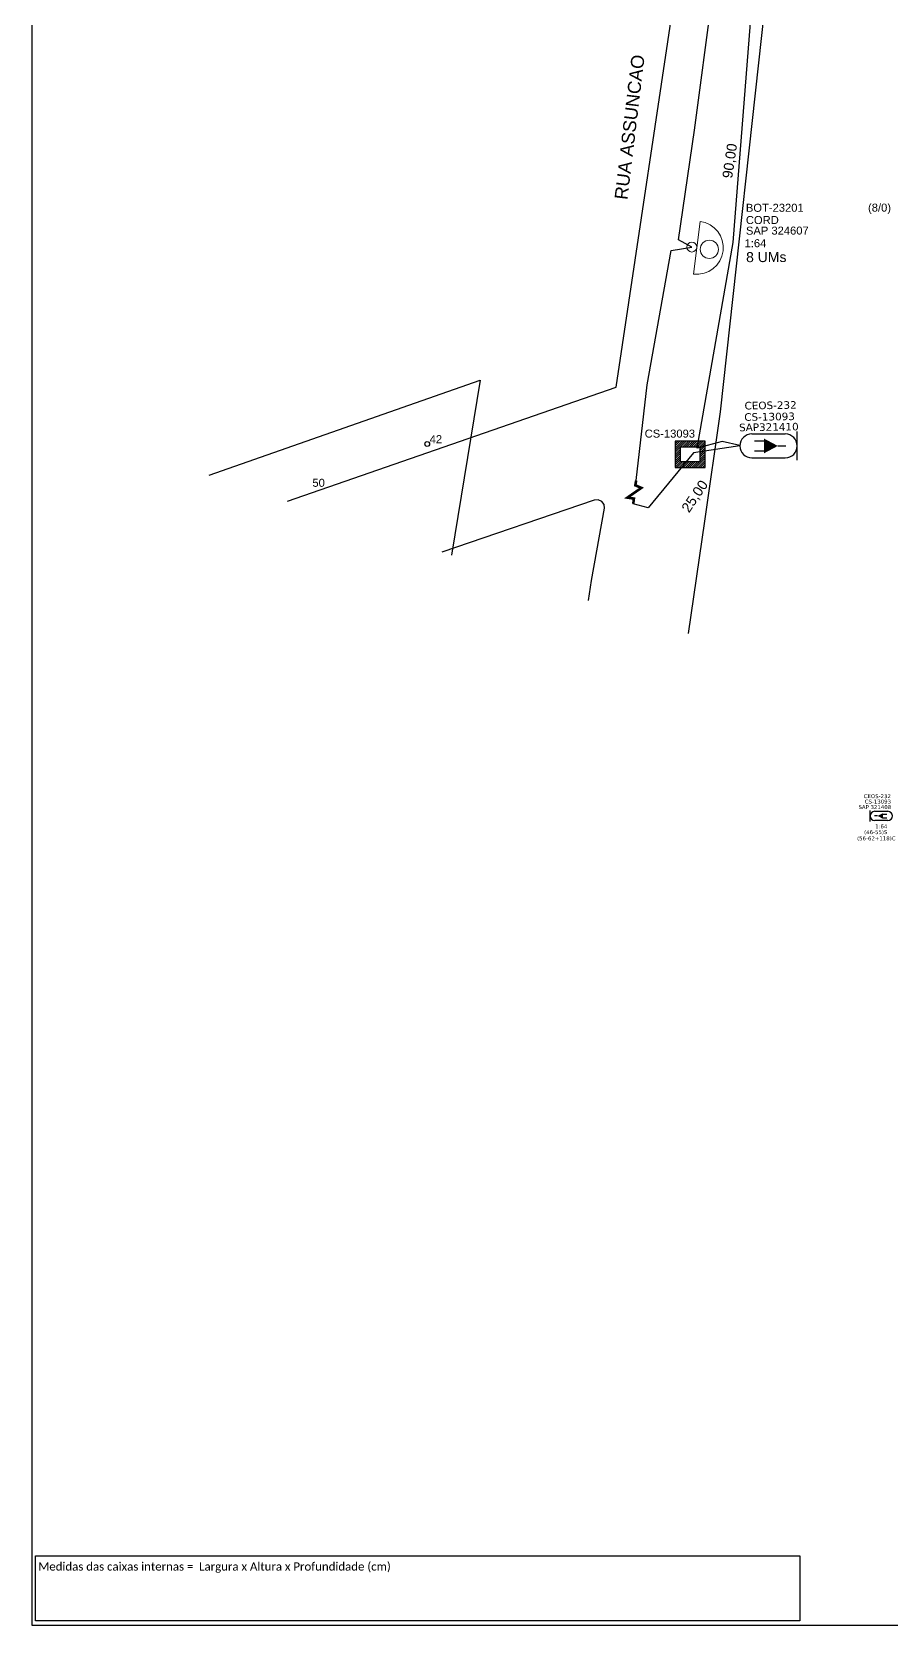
# Model space of a CAD drawing. Header units: metres. Extents: x -0.1 to 58.9, y -0.1 to 41.6.
# Drawn here: x -0.12 to 12.25, y -0.08 to 22.86 of the extents above; entities that cross this region are included whole.
import ezdxf
from ezdxf.enums import TextEntityAlignment as Align

# ---------------------------------------------------------------- set-up
doc = ezdxf.new("R2010")
doc.units = ezdxf.units.M
for name, color, linetype in [('10.1-Caixas Subterrâneas', 5, 'Continuous'), ('20.4-CEOS', 1, 'Continuous'), ('20.5-CEO', 1, 'Continuous'), ('CAP a instalar', 1, 'Continuous'), ('Quadra', 98, 'Continuous'), ('Subida Lateral', 5, 'Continuous')]:
    doc.layers.add(name, color=color, linetype=linetype)
doc.layers.add("20.0-LEGENDA DOS CDO'S", color=1, linetype='Continuous', lineweight=0)
doc.layers.add('20.2-CDO_POSTE', color=1, linetype='Continuous', lineweight=5)
doc.styles.add('ARIAL', font='arial.ttf')
doc.styles.add('DIGICADE', font='arial.ttf')
doc.styles.add('siredit', font='verdana.ttf')
doc.styles.add('WMF-Calibri0', font='calibri.ttf')
doc.linetypes.add('FENCELINE1', pattern='A,0.25,-0.1,[133,ltypeshp.shx,S=0.1,R=0,X=-0.1,Y=0],-0.1,1', length=1.45)

# ---------------------------------------------------------------- blocks, each defined once
blk = doc.blocks.new('*U29')
at = {"color": 0}
blk.add_line((2.14, -0.58), (-2.1, -0.68), dxfattribs=at)
for centre, radius in [((0, 0.38), 0.733), ((0.03, -1.03), 0.393)]:
    blk.add_circle(centre, radius, dxfattribs=at)
blk.add_arc((0.02, -0.63), 2.12, 1.3782, 181.3782, dxfattribs=at)
blk = doc.blocks.new('Inst CDOE-8 CAIXA DIST OPT CDOE 48F_8D C_SPL OPTAP')
at = {"layer": "20.0-LEGENDA DOS CDO'S", "color": 0}
for tag, p, style, flags in [('ID_ATIVIDADE', (0.12, 6.47), 'ARIAL', 3), ('FATOR', (7.92, 6.47), 'ARIAL', 1), ('QTDE', (0.23, -0.97), 'DIGICADE', 3)]:
    blk.add_attdef(tag, p, '', height=0.8, rotation=0.118, dxfattribs=dict(at, style=style, flags=flags))
at = {"layer": "20.0-LEGENDA DOS CDO'S", "color": 0, "style": 'ARIAL'}
for tag, p, height in [('CORDOALHA', (0.12, 4.02), 0.8), ('FID', (0.12, 5.25), 0.8), ('FIBRAS_UTILIZADAS', (2.38, 5.26), 0.8), ('SAP', (0.12, 2.96), 0.8), ('1:XX', (-0.01, 1.7), 0.8), ('UMS', (0.14, 0.22), 1)]:
    blk.add_attdef(tag, p, '', height=height, rotation=0.118, dxfattribs=at)
blk = doc.blocks.new('*X8')
at = {"color": 0, "linetype": 'Continuous'}
for p, q in [((-1.25, 0.34099), (-0.49099, 1.1)), ((-1.25, 0.517767), (-0.667767, 1.1)), ((-1.25, 0.694544), (-0.844544, 1.1)), ((-1.25, 0.87132), (-1.02132, 1.1)), ((-1.25, 1.048097), (-1.198097, 1.1)), ((-1.25, 0.164214), (-0.8035, 0.610714)), ((-1.25, -0.012563), (-0.8035, 0.433937)), ((-1.25, -0.18934), (-0.8035, 0.25716)), ((-1.25, -0.366117), (-0.8035, 0.080383)), ((-0.789214, 0.625), (-0.314214, 1.1)), ((-0.612437, 0.625), (-0.137437, 1.1)), ((-0.43566, 0.625), (0.03934, 1.1)), ((-0.258883, 0.625), (0.216117, 1.1)), ((-0.082107, 0.625), (0.392893, 1.1)), ((0.09467, 0.625), (0.56967, 1.1)), ((0.271447, 0.625), (0.746447, 1.1)), ((0.448223, 0.625), (0.923223, 1.1)), ((0.625, 0.625), (1.1, 1.1)), ((0.801777, 0.625), (1.25, 1.073223)), ((0.8035, 0.449947), (1.25, 0.896447)), ((0.8035, 0.27317), (1.25, 0.71967)), ((0.8035, 0.096393), (1.25, 0.542893)), ((0.8035, -0.080383), (1.25, 0.366117)), ((0.8035, -0.25716), (1.25, 0.18934)), ((0.8035, -0.433937), (1.25, 0.012563)), ((-1.25, -0.542893), (-0.8035, -0.096393)), ((-1.25, -0.71967), (-0.8035, -0.27317)), ((-1.25, -0.896447), (-0.8035, -0.449947)), ((-1.25, -1.073223), (-0.801777, -0.625)), ((-1.1, -1.1), (-0.625, -0.625)), ((-0.923223, -1.1), (-0.448223, -0.625)), ((-0.746447, -1.1), (-0.271447, -0.625)), ((-0.56967, -1.1), (-0.09467, -0.625)), ((-0.392893, -1.1), (0.082107, -0.625)), ((-0.216117, -1.1), (0.258883, -0.625)), ((-0.03934, -1.1), (0.43566, -0.625)), ((0.137437, -1.1), (0.612437, -0.625)), ((0.314214, -1.1), (0.789214, -0.625)), ((0.49099, -1.1), (1.25, -0.34099)), ((0.667767, -1.1), (1.25, -0.517767)), ((0.8035, -0.610714), (1.25, -0.164214)), ((0.844544, -1.1), (1.25, -0.694544)), ((1.02132, -1.1), (1.25, -0.87132)), ((1.198097, -1.1), (1.25, -1.048097))]:
    blk.add_line(p, q, dxfattribs=at)
blk = doc.blocks.new('MANHOLE_MQ')
at = {"color": 0, "linetype": 'Continuous'}
for p, q in [((0.00000623, 0.00000569), (-0.00000627, 0.00000569)), ((-0.00000627, 0.00000569), (-0.00000627, -0.00000531)), ((-0.00000404, 0.00000331), (0.00000399, 0.00000331)), ((-0.00000404, -0.00000294), (-0.00000404, 0.00000331)), ((0.00000399, 0.00000331), (0.00000399, -0.00000294)), ((0.00000623, -0.00000531), (0.00000623, 0.00000569)), ((-0.00000627, -0.00000531), (0.00000623, -0.00000531)), ((0.00000399, -0.00000294), (-0.00000404, -0.00000294)), ((0.00000399, -0.00000294), (0.00000399, -0.00000294))]:
    blk.add_line(p, q, dxfattribs=at)
at = {"color": 0, "linetype": 'Continuous', "xscale": 5e-06, "yscale": 5e-06, "zscale": 1e-05}
blk.add_blockref('*X8', (-0.00000002, 0.00000019), dxfattribs=at)
blk = doc.blocks.new('CEOS_RP_CT_DRT')
at = {"layer": '20.4-CEOS', "color": 0}
for p, q in [((-4.54, 1.19), (-1.19, 1.19)), ((-1.19, -1.19), (-4.54, -1.19))]:
    blk.add_line(p, q, dxfattribs=at)
for points in [[(-5.73, -1.43), (-5.73, 1.44)], [(-3.79, 0), (-4.59, 0)], [(-2.47, 0.48), (-1.45, 0.48)], [(-2.47, -0.52), (-1.45, -0.52)]]:
    blk.add_lwpolyline(points, dxfattribs=at)
blk.add_lwpolyline([(-3.79, 0, 0, 1.47, 0), (-2.41, 0, 1.47, 1.47, 0)], format="xyseb", dxfattribs=at)
for centre, start, end in [((-4.54, 0), 90, 270), ((-1.19, 0), 270, 90)]:
    blk.add_arc(centre, 1.19, start, end, dxfattribs=at)
at = {"layer": '20.4-CEOS', "color": 7, "style": 'siredit'}
for tag, p in [('Nº_DA_CEOS', (-2.86, 5.6)), ('LOCAL', (-2.86, 4.24)), ('SAP', (-2.86, 2.78)), ('RACIO_SPLITAGEM', (-2.86, -1.88)), ('FIBRAS_SPLITTER', (-2.86, -3.58)), ('RESERVA_FINAIS', (-2.86, -6.39)), ('FIBRAS_TOP_C', (-2.86, -5.08))]:
    blk.add_attdef(tag, text='', height=1.01, dxfattribs=at).set_placement(p, align=Align.TOP_CENTER)

msp = doc.modelspace()

# ---------------------------------------------------------------- linework, layer by layer
at = {"color": 7}
msp.add_lwpolyline([(-0.12, -0.078), (58.918, -0.078), (58.918, 41.621), (-0.12, 41.621)], close=True, dxfattribs=at)
at = {"linetype": 'Continuous'}
msp.add_lwpolyline([(10.074, 16.902), (9.405, 16.801)], dxfattribs=at)
at = {"color": 0}
msp.add_lwpolyline([(-0.069, 0.921), (10.935, 0.921), (10.935, -0.016), (-0.069, -0.016)], close=True, dxfattribs=at)
at = {"layer": '20.4-CEOS', "color": 5}
for p, q in [((10.727, 17.073), (10.246, 17.073)), ((10.246, 16.73), (10.727, 16.73))]:
    msp.add_line(p, q, dxfattribs=at)
msp.add_lwpolyline([(10.62, 16.902, 0, 0.212, 0), (10.421, 16.902, 0.212, 0.212, 0)], format="xyseb", dxfattribs=at)
for points in [[(10.899, 16.695), (10.899, 17.108)], [(10.43, 16.97), (10.283, 16.97)], [(10.43, 16.827), (10.283, 16.827)], [(10.62, 16.902), (10.735, 16.902)]]:
    msp.add_lwpolyline(points, dxfattribs=at)
for centre, start, end in [((10.246, 16.902), 90, 270), ((10.727, 16.902), 270, 90)]:
    msp.add_arc(centre, 0.172, start, end, dxfattribs=at)
at = {"layer": 'CAP a instalar', "color": 5, "ltscale": 5}
for p, q in [((9.976, 19.83), (10.354, 24.647)), ((9.458, 16.87), (9.976, 19.83)), ((9.819, 16.967), (9.458, 16.87)), ((10.074, 16.908), (9.819, 16.967))]:
    msp.add_line(p, q, dxfattribs=at)
at = {"layer": 'CAP a instalar', "color": 7, "linetype": 'FENCELINE1', "ltscale": 5}
for p, q in [((9.422, 21.448), (9.703, 23.571)), ((9.19, 19.87), (9.422, 21.448)), ((9.083, 19.716), (9.383, 19.765)), ((9.383, 19.765), (9.19, 19.87)), ((8.738, 17.78), (9.083, 19.716)), ((8.58, 16.403), (8.738, 17.78))]:
    msp.add_line(p, q, dxfattribs=at)
at = {"layer": 'CAP a instalar', "color": 7, "ltscale": 5}
for p, q in [((9.405, 16.801), (8.752, 16.01)), ((8.752, 16.01), (8.538, 16.068))]:
    msp.add_line(p, q, dxfattribs=at)
at = {"layer": 'Quadra'}
for points in [[(3.559, 16.108), (8.293, 17.748), (9.219, 23.947), (0.976, 25.177)], [(14.947, 23.202), (14.313, 23.3), (10.604, 23.742), (10.546, 23.734), (10.5, 23.701), (10.477, 23.649), (9.79, 17.392), (9.564, 15.817), (9.327, 14.2)], [(14.947, 23.202), (14.313, 23.3), (10.604, 23.742), (10.546, 23.734), (10.5, 23.701), (10.477, 23.649), (9.79, 17.392), (9.564, 15.817), (9.327, 14.2)], [(2.434, 16.481), (6.335, 17.848), (5.92, 15.327)], [(7.896, 14.674), (7.937, 14.965), (8.126, 16.004), (8.119, 16.057), (8.086, 16.1), (8.033, 16.124), (7.976, 16.119), (5.781, 15.373)], [(7.896, 14.674), (7.937, 14.965), (8.126, 16.004), (8.119, 16.057), (8.086, 16.1), (8.033, 16.124), (7.976, 16.119), (5.781, 15.373)]]:
    msp.add_lwpolyline(points, dxfattribs=at)
msp.add_circle((5.572, 16.93), 0.0346, dxfattribs=at)
msp.add_circle((5.572, 16.93), 0.0346, dxfattribs=at)
at = {"layer": 'Subida Lateral', "color": 5, "const_width": 0.0375}
msp.add_lwpolyline([(8.538, 16.068), (8.548, 16.144), (8.454, 16.158), (8.655, 16.298), (8.568, 16.335), (8.58, 16.403)], dxfattribs=at)

# ---------------------------------------------------------------- block references
at = {"layer": '10.1-Caixas Subterrâneas', "color": 30, "xscale": 34537.05586560508, "yscale": 34537.05586560509, "zscale": 34537.05586560509, "rotation": 180.0000000000624}
msp.add_blockref('MANHOLE_MQ', (9.356, 16.789), dxfattribs=at)
at = {"layer": "20.0-LEGENDA DOS CDO'S", "color": 7, "lineweight": 0}
ref = msp.add_blockref('Inst CDOE-8 CAIXA DIST OPT CDOE 48F_8D C_SPL OPTAP', (10.143, 19.518), dxfattribs=dict(at, xscale=0.144, yscale=0.144, zscale=0.144))
ref.add_attrib('FID', 'BOT-23201', (10.16, 20.273), dxfattribs={"color": 0, "height": 0.1152, "rotation": 0.118, "style": 'ARIAL'})
ref.add_attrib('CORDOALHA', 'CORD', (10.16, 20.097), dxfattribs={"color": 0, "height": 0.1152, "rotation": 0.118, "style": 'ARIAL'})
ref.add_attrib('SAP', 'SAP 324607', (10.161, 19.944), dxfattribs={"color": 0, "height": 0.1152, "rotation": 0.118, "style": 'ARIAL'})
ref.add_attrib('1:XX', '1:64', (10.141, 19.763), dxfattribs={"color": 0, "height": 0.1152, "rotation": 0.118, "style": 'ARIAL'})
ref.add_attrib('UMS', '8 UMs', (10.163, 19.549), dxfattribs={"color": 0, "height": 0.144, "rotation": 0.118, "style": 'ARIAL'})
ref.add_attrib('FIBRAS_UTILIZADAS', '(8/0)', dxfattribs={"color": 0, "height": 0.1152, "rotation": 0.118, "style": 'ARIAL'}).set_placement((12.084, 20.276), align=Align.CENTER)
at = {"layer": '20.2-CDO_POSTE', "color": 7, "xscale": 0.1800000000000038, "yscale": 0.1800000000000041, "zscale": 0.18, "rotation": 261.556021017656}
msp.add_blockref('*U29', (9.566, 19.743), dxfattribs=at)
at = {"layer": '20.4-CEOS', "color": 5}
ref = msp.add_blockref('CEOS_RP_CT_DRT', (12.269, 11.574), dxfattribs=dict(at, xscale=0.05603037746429444, yscale=0.05603037746429444, zscale=0.05603037732863998))
ref.add_attrib('Nº_DA_CEOS', 'CEOS-232', dxfattribs={"color": 5, "height": 0.0566, "style": 'siredit'}).set_placement((12.052, 11.887), align=Align.TOP_CENTER)
ref.add_attrib('LOCAL', 'CS-13093', dxfattribs={"color": 5, "height": 0.0566, "style": 'siredit'}).set_placement((12.06, 11.809), align=Align.TOP_CENTER)
ref.add_attrib('SAP', '   SAP 321408', dxfattribs={"color": 5, "height": 0.05657, "style": 'siredit'}).set_placement((11.979, 11.73), align=Align.TOP_CENTER)
ref.add_attrib('RACIO_SPLITAGEM', '1:64', dxfattribs={"color": 7, "height": 0.0566, "style": 'siredit'}).set_placement((12.109, 11.452), align=Align.TOP_CENTER)
ref.add_attrib('FIBRAS_SPLITTER', '    (46-55)S', dxfattribs={"color": 5, "height": 0.05657, "style": 'siredit'}).set_placement((11.98, 11.369), align=Align.TOP_CENTER)
ref.add_attrib('FIBRAS_TOP_C', '   (56-62+118)C', dxfattribs={"color": 1, "height": 0.05657, "style": 'siredit'}).set_placement((12.001, 11.28), align=Align.TOP_CENTER)

# ---------------------------------------------------------------- texts
at = {"insert": (-0.027, 0.826), "char_height": 0.11864, "width": 10.96143, "attachment_point": 1, "style": 'WMF-Calibri0'}
msp.add_mtext('Medidas das caixas internas =  Largura x Altura x Profundidade (cm)', dxfattribs=at)
at = {"style": 'ARIAL'}
for tag, rotation, p in [('90,00', 81.6523, (9.998, 20.997)), ('25,00', 55.948, (9.482, 16.138))]:
    msp.add_attdef(tag, text='(XX/YY)', height=0.144, rotation=rotation, dxfattribs=at).set_placement(p, align=Align.CENTER)
at = {"layer": '10.1-Caixas Subterrâneas', "color": 30, "style": 'ARIAL'}
msp.add_text('CS-13093', height=0.1152, dxfattribs=at).set_placement((8.703, 17.022))
at = {"layer": '20.5-CEO', "color": 5, "style": 'siredit'}
for tag, p in [('CEOS-232', (10.515, 17.542)), ('SAP321410', (10.49, 17.229)), ('CS-13093', (10.5, 17.378))]:
    msp.add_attdef(tag, text='CEO-XXX', height=0.109, rotation=0.9171, dxfattribs=at).set_placement(p, align=Align.TOP_CENTER)
at = {"layer": 'Quadra', "color": 7, "insert": (8.267, 20.462), "char_height": 0.18778, "width": 2.15127, "attachment_point": 1, "rotation": 83.1375, "style": 'DIGICADE'}
msp.add_mtext('RUA ASSUNCAO', dxfattribs=at)
at = {"layer": 'Quadra', "char_height": 0.1152, "attachment_point": 1, "style": 'DIGICADE'}
for s, insert, width in [('\\fArial|b0|i0|c0|p34;\\W1.0000000000;\\T1.0000000000;\\o\\l42', (5.607, 17.057), 0.22168), ('\\fArial|b0|i0|c0|p34;\\W1.0000000000;\\T1.0000000000;\\o\\l42', (5.607, 17.057), 0.22168), ('\\fArial|b0|i0|c0|p34;\\W1.0000000000;\\T1.0000000000;\\o\\l50', (3.919, 16.429), 0.21704), ('\\fArial|b0|i0|c0|p34;\\W1.0000000000;\\T1.0000000000;\\o\\l50', (3.919, 16.429), 0.21704)]:
    msp.add_mtext(s, dxfattribs=dict(at, insert=insert, width=width))

doc.saveas('drawing.dxf')
